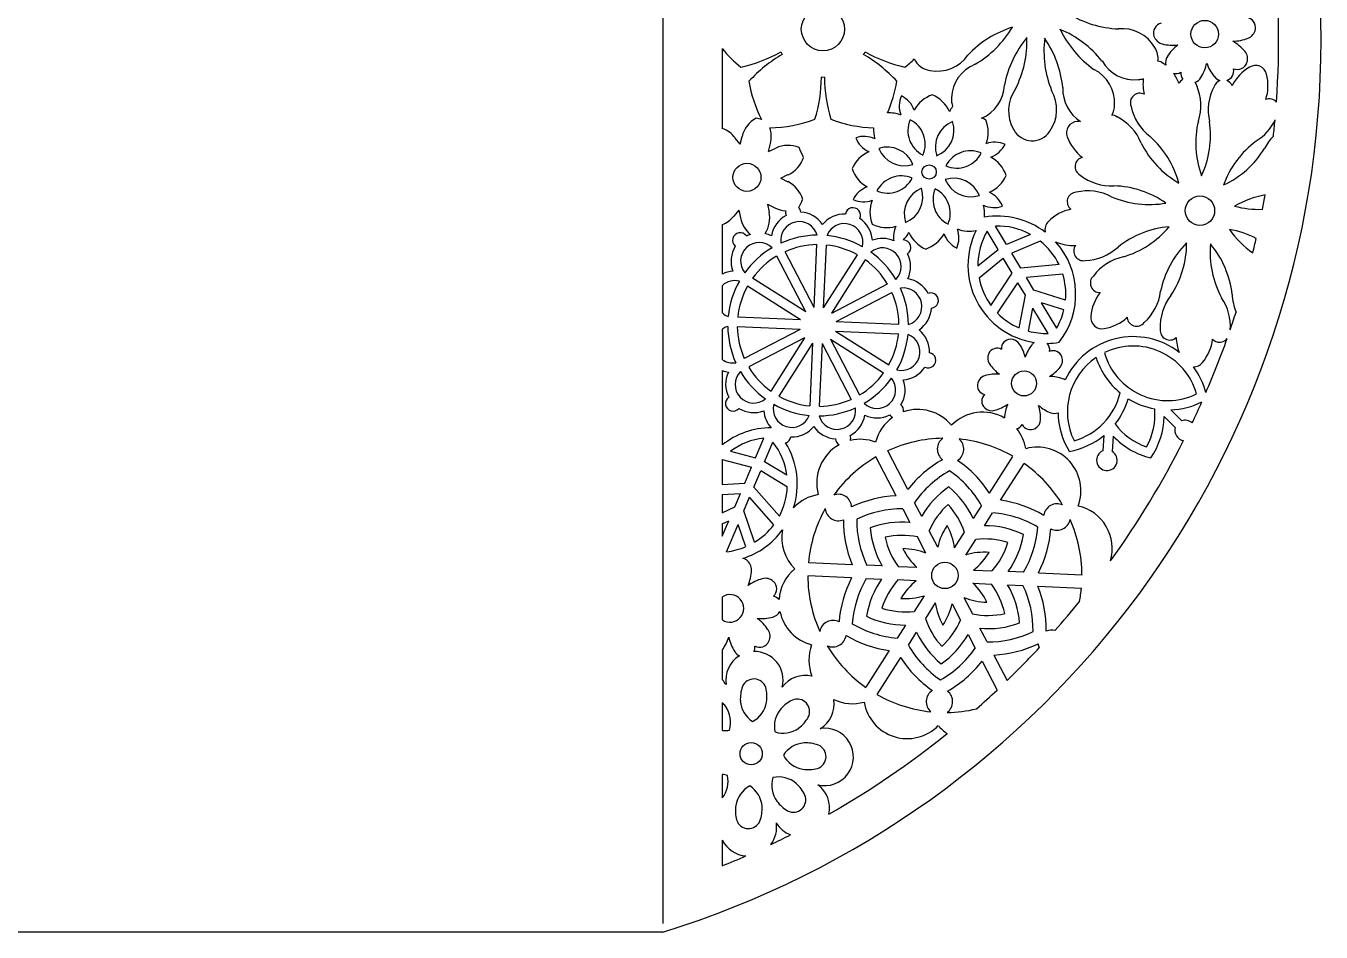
# Model space of a CAD drawing. Extents: x 597 to 902, y 1036 to 1246.
# Drawn here: x 749.2 to 901.7, y 1036.4 to 1143 of the extents above; entities that cross this region are included whole.
import ezdxf

# ---------------------------------------------------------------- set-up
doc = ezdxf.new("R2010")
doc.units = 0
doc.layers.get('0').update_dxf_attribs({"linetype": 'CONTINUOUS'})

msp = doc.modelspace()

# ---------------------------------------------------------------- linework, layer by layer
for p, q in [((824.22, 1245.37), (824.22, 1037.37)), ((831.22, 1140.35), (831.22, 1130.96)), ((833.31, 1129.1), (832.74, 1129.83)), ((833.31, 1129.1), (833.55, 1130)), ((836.67, 1128.26), (836.89, 1129.17)), ((836.67, 1128.26), (837.52, 1128.64)), ((838.11, 1125.12), (838.95, 1125.52)), ((838.11, 1125.12), (838.94, 1124.69)), ((833.16, 1121.33), (832.56, 1120.62)), ((833.16, 1121.33), (833.36, 1120.42)), ((836.55, 1122.03), (836.73, 1121.12)), ((836.55, 1122.03), (837.39, 1121.62)), ((831.22, 1119.64), (831.22, 1113.82)), ((864.68, 1117.3), (863.39, 1119.47)), ((863.68, 1116.7), (862.39, 1118.87)), ((867.5, 1118.48), (864.68, 1117.3)), ((842.03, 1109.88), (838.61, 1116.45)), ((842.03, 1109.88), (842.36, 1117.28)), ((843.15, 1109.83), (843.48, 1117.23)), ((861.31, 1114.78), (863.68, 1116.7)), ((868.66, 1117.7), (865.29, 1116.29)), ((841.04, 1109.36), (837.62, 1115.94)), ((843.15, 1109.83), (847.14, 1116.08)), ((844.1, 1109.23), (848.08, 1115.48)), ((861.45, 1113.38), (864.29, 1115.69)), ((865.35, 1113.91), (864.29, 1115.69)), ((866.35, 1114.51), (865.29, 1116.29)), ((870.87, 1114.93), (866.35, 1114.51)), ((841.04, 1109.36), (834.79, 1113.34)), ((862.85, 1110.13), (865.35, 1113.91)), ((871.31, 1113.8), (867.02, 1113.4)), ((867.9, 1111.92), (867.02, 1113.4)), ((831.22, 1112.48), (831.22, 1109.23)), ((840.44, 1108.42), (834.18, 1112.4)), ((844.1, 1109.23), (850.67, 1112.65)), ((863.63, 1109.21), (866.02, 1112.8)), ((866.9, 1111.32), (866.02, 1112.8)), ((871.63, 1110.75), (867.9, 1111.92)), ((844.61, 1108.23), (851.19, 1111.65)), ((866.17, 1107.48), (866.9, 1111.32)), ((870.59, 1107.44), (868.8, 1110.42)), ((871.44, 1109.59), (868.8, 1110.42)), ((840.44, 1108.42), (833.03, 1108.74)), ((867.28, 1107.1), (867.8, 1109.82)), ((869.58, 1106.84), (867.8, 1109.82)), ((831.22, 1107.35), (831.22, 1103.73)), ((840.39, 1107.3), (832.98, 1107.62)), ((840.39, 1107.3), (833.81, 1103.87)), ((844.61, 1108.23), (852.02, 1107.91)), ((840.9, 1106.3), (834.33, 1102.88)), ((840.9, 1106.3), (836.92, 1100.05)), ((841.85, 1105.7), (837.86, 1099.45)), ((841.85, 1105.7), (841.52, 1098.29)), ((842.97, 1105.65), (842.64, 1098.25)), ((842.97, 1105.65), (846.39, 1099.07)), ((843.96, 1106.17), (850.21, 1102.18)), ((843.96, 1106.17), (847.38, 1099.59)), ((844.56, 1107.11), (851.97, 1106.79)), ((844.56, 1107.11), (850.81, 1103.13)), ((831.22, 1102.47), (831.22, 1093.7)), ((883.26, 1097.04), (884.55, 1095.77)), ((884.03, 1097.83), (885.33, 1096.56)), ((835.13, 1092.18), (836.11, 1094.5)), ((836.2, 1091.72), (837.18, 1094.05)), ((876.14, 1094.82), (876.02, 1093.01)), ((877.24, 1094.75), (877.12, 1092.94)), ((831.22, 1092), (831.22, 1089.06)), ((831.22, 1092), (834.67, 1091.09)), ((832.17, 1092.96), (835.13, 1092.18)), ((851.68, 1087.73), (849.3, 1092.29)), ((853.06, 1088.45), (850.69, 1093.01)), ((862.67, 1088.02), (865.44, 1092.36)), ((833.86, 1089.19), (834.67, 1091.09)), ((834.94, 1088.73), (835.74, 1090.64)), ((838.88, 1088.75), (835.74, 1090.64)), ((838.82, 1090.15), (836.2, 1091.72)), ((863.99, 1087.19), (866.75, 1091.52)), ((831.22, 1089.06), (833.86, 1089.19)), ((831.22, 1087.89), (833.36, 1087.99)), ((831.22, 1087.89), (831.22, 1085.71)), ((832.68, 1086.41), (833.36, 1087.99)), ((833.76, 1085.95), (834.43, 1087.54)), ((837.29, 1084.31), (834.43, 1087.54)), ((837.94, 1085.33), (834.94, 1088.73)), ((831.22, 1085.71), (832.68, 1086.41)), ((835.02, 1082.25), (833.76, 1085.95)), ((852.48, 1086.18), (853.31, 1084.58)), ((854.7, 1085.3), (853.86, 1086.9)), ((861.74, 1086.56), (860.77, 1085.04)), ((831.22, 1082.95), (832, 1084.79)), ((831.22, 1084.42), (832, 1084.79)), ((831.22, 1084.42), (831.22, 1082.95)), ((831.72, 1081.13), (833.08, 1084.33)), ((833.97, 1081.71), (833.08, 1084.33)), ((862.08, 1084.2), (863.05, 1085.72)), ((855.2, 1080.96), (854.2, 1082.88)), ((856.58, 1081.68), (855.58, 1083.6)), ((858.57, 1081.59), (859.74, 1083.42)), ((859.89, 1080.75), (861.05, 1082.58)), ((846.5, 1079.61), (841.37, 1079.84)), ((846.43, 1078.05), (841.3, 1078.28)), ((850.04, 1079.46), (848.24, 1079.54)), ((854.13, 1079.28), (851.96, 1079.37)), ((860.81, 1078.98), (862.97, 1078.89)), ((866.69, 1078.73), (864.89, 1078.8)), ((868.43, 1078.65), (873.57, 1078.42)), ((848.17, 1077.98), (849.98, 1077.9)), ((854.06, 1077.72), (851.89, 1077.81)), ((860.74, 1077.42), (862.9, 1077.33)), ((864.82, 1077.25), (866.62, 1077.17)), ((868.36, 1077.09), (873.5, 1076.86)), ((831.22, 1075.83), (831.22, 1073.12)), ((854.98, 1075.95), (853.81, 1074.12)), ((859.67, 1075.74), (860.67, 1073.82)), ((856.29, 1075.11), (855.13, 1073.28)), ((858.28, 1075.02), (859.28, 1073.1)), ((852.78, 1072.5), (851.81, 1070.98)), ((862.39, 1070.52), (861.55, 1072.12)), ((853.13, 1070.14), (854.1, 1071.67)), ((860.17, 1071.4), (861, 1069.8)), ((831.22, 1069.59), (831.22, 1066.07)), ((850.88, 1069.52), (848.11, 1065.18)), ((852.19, 1068.68), (849.43, 1064.34)), ((861.81, 1068.26), (863.57, 1064.86)), ((863.19, 1068.98), (864.75, 1065.98)), ((831.22, 1063.38), (831.22, 1060.09)), ((831.22, 1054.92), (831.22, 1052.18)), ((831.22, 1047.19), (831.22, 1044.16)), ((824.22, 1036.37), (674.22, 1036.37))]:
    msp.add_line(p, q)
for centre, radius in [((843.07, 1142.64), 2.55), ((888.02, 1142.06), 1.62), ((834.12, 1125.2), 1.65), ((855.57, 1125.83), 0.844), ((887.46, 1121.28), 1.73), ((866.75, 1100.94), 1.47), ((857.43, 1078.35), 1.56), ((834.62, 1057.36), 1.31)]:
    msp.add_circle(centre, radius)
for centre, radius, start, end in [((791.84, 1141.37), 109.88, 287.1383, 72.8617), ((791.84, 1141.37), 104.88, 356.0052, 6.3823), ((878.41, 1155.01), 12.35, 238.3933, 267.4082), ((892.82, 1142.85), 1.18, 349.4522, 84.0606), ((869.09, 1131.09), 12.35, 107.4842, 136.4991), ((854.75, 1149.18), 12.35, 300.2921, 329.307), ((866.25, 1131.21), 12.35, 38.4739, 67.4888), ((882.12, 1147.98), 12.35, 205.6661, 234.681), ((878.31, 1138.29), 4.41, 29.8757, 96.034), ((883.16, 1142.2), 1.18, 103.608, 198.2165), ((892.65, 1142.85), 1.35, 290.8923, 350.6952), ((876.58, 1133.76), 12.35, 140.2115, 169.2264), ((854.74, 1141.23), 12.35, 333.0194, 2.0343), ((881.44, 1140.05), 12.35, 172.9388, 201.9537), ((859.02, 1134.53), 12.35, 5.7467, 34.7616), ((883.33, 1142.23), 1.35, 196.9734, 256.7764), ((884.27, 1145.87), 5.12, 255.825, 276.5722), ((887.95, 1136.71), 5.12, 127.0964, 147.8436), ((891.23, 1146.34), 5.12, 271.0964, 291.8436), ((888.81, 1136.76), 5.12, 39.825, 60.5722), ((843.07, 1150.01), 15.29, 219.2063, 230.8142), ((829.35, 1155.64), 17.95, 283.0599, 299.1827), ((847.47, 1124.26), 17.95, 120.8094, 136.9322), ((843.07, 1142.64), 5.63, 208.2242, 211.7679), ((843.07, 1142.64), 5.63, 328.2242, 331.7679), ((838.66, 1124.26), 17.95, 43.0599, 59.1827), ((856.78, 1155.64), 17.95, 240.8094, 256.9322), ((856.51, 1142.11), 4.41, 258.9666, 325.1249), ((880.08, 1139.15), 2.45, 353.4202, 32.7963), ((884.75, 1138.69), 1.35, 146.8923, 192.7313), ((891.72, 1139.16), 1.35, 340.9734, 40.7764), ((843.07, 1150.01), 15.29, 309.1779, 314.6564), ((856.01, 1140.21), 2.45, 206.0323, 261.8872), ((862.61, 1134.41), 4.41, 111.6663, 177.8246), ((873, 1133.96), 4.41, 357.1485, 63.3067), ((879.75, 1141.09), 4.41, 209.8482, 276.0064), ((882.33, 1137.57), 1.31, 52.6881, 82.1293), ((880.2, 1134.38), 5.15, 51.1836, 55.3857), ((883.23, 1139.67), 5.12, 327.825, 348.5722), ((893.09, 1140.33), 5.12, 199.0964, 219.8436), ((890.26, 1137.74), 1.18, 287.3898, 12.0606), ((895.85, 1133.69), 5.15, 119.5873, 153.481), ((891.87, 1139.08), 1.18, 247.608, 342.2165), ((894.01, 1137.06), 1.31, 12.6881, 122.285), ((849.45, 1138.95), 15.29, 189.1779, 206.9669), ((824.95, 1137.26), 17.95, 343.0599, 359.1827), ((843.07, 1142.64), 5.63, 268.2242, 271.7679), ((861.18, 1137.26), 17.95, 180.8094, 196.9322), ((836.68, 1138.95), 15.29, 336.2231, 350.8142), ((880.08, 1139.15), 2.45, 273.0859, 287.0788), ((885.9, 1136.18), 5.15, 172.9086, 193.481), ((884.61, 1138.59), 1.18, 257.1096, 300.0606), ((880.2, 1134.38), 5.15, 21.4921, 36.413), ((885.98, 1135.75), 1.12, 118.1251, 152.4549), ((886.38, 1137.48), 1.18, 175.608, 218.5953), ((886.41, 1137.65), 1.35, 291.4824, 328.7764), ((885.98, 1135.75), 1.12, 12.657, 34.6201), ((890.21, 1135.56), 1.12, 111.0453, 162.316), ((890.21, 1137.9), 1.35, 218.8923, 252.4835), ((890.21, 1135.56), 1.12, 22.5182, 68.5158), ((890.32, 1135.98), 5.15, 341.4921, 15.3857), ((855.07, 1133.57), 3.02, 156.2287, 199.925), ((850.97, 1132.08), 3.02, 20.048, 63.7444), ((857.2, 1131.22), 3.89, 108.589, 150.7686), ((854.41, 1131.34), 3.89, 24.2045, 66.384), ((860.04, 1136.23), 4.41, 292.8868, 357.8522), ((869.33, 1133.05), 4.41, 144.3936, 210.5519), ((866.18, 1133.19), 4.41, 324.4212, 30.5795), ((875.72, 1135.54), 4.41, 177.1209, 238.324), ((880.38, 1133.98), 1.12, 62.5182, 202.316), ((881.63, 1133.65), 5.93, 342.042, 23.2717), ((894.36, 1133.09), 5.93, 151.7014, 192.9311), ((860.69, 1131.65), 3.02, 141.1183, 154.925), ((860.65, 1134.36), 2.45, 174.9041, 199.4534), ((874.95, 1133.74), 2.45, 330.5006, 0.069), ((885.15, 1134.76), 5.93, 191.7014, 232.9311), ((895.63, 1133.32), 1.12, 41.7936, 112.4549), ((836.87, 1129.18), 3.42, 119.0912, 166.0522), ((830.85, 1112.04), 20.59, 76.0116, 77.7836), ((836.68, 1146.33), 15.29, 270.5326, 290.8142), ((849.45, 1146.32), 15.29, 249.1779, 268.4394), ((850.85, 1128.9), 3.89, 69.2045, 92.6252), ((856.31, 1130.7), 3.24, 156.8695, 243.1036), ((851.87, 1129.09), 3.24, 336.8695, 63.1036), ((859.54, 1128.75), 3.24, 111.8695, 198.1036), ((855.25, 1130.75), 3.24, 291.8695, 18.1036), ((860.53, 1128.48), 3.89, 63.589, 71.7029), ((858.64, 1130.55), 3.89, 339.2045, 21.384), ((873.05, 1130.46), 1.31, 92.6881, 202.285), ((873.48, 1126.65), 5.15, 90.7948, 95.3857), ((877.03, 1131.41), 1.12, 52.657, 87.254), ((875.04, 1127.01), 5.93, 22.042, 63.2717), ((898.13, 1129.22), 11.17, 166.5204, 200.1231), ((877.53, 1130.13), 11.17, 334.85, 8.4527), ((890.95, 1134.51), 5.93, 302.042, 334.4506), ((791.84, 1141.37), 104.88, 353.8035, 354.8483), ((830.02, 1127.76), 3.42, 37.4078, 69.4772), ((833.57, 1130), 3.42, 345.9792, 17.6923), ((852.92, 1130.8), 3.89, 176.3761, 195.7686), ((867.71, 1131.95), 2.45, 207.6313, 327.3417), ((874.16, 1121.67), 11.17, 14.85, 48.4527), ((900.34, 1125.9), 5.93, 135.566, 152.9311), ((838.95, 1125.54), 3.42, 67.6626, 114.6236), ((821.8, 1119.56), 20.59, 22.8192, 26.3551), ((847.9, 1127), 3.02, 65.048, 108.7444), ((849.74, 1130.96), 3.02, 201.2287, 244.925), ((850.65, 1125.52), 3.24, 21.8695, 108.1036), ((852.65, 1129.8), 3.24, 201.8695, 288.1036), ((863.3, 1126.32), 3.02, 66.2287, 109.925), ((861.81, 1130.43), 3.02, 290.048, 333.7444), ((876.69, 1131.69), 5.15, 199.5873, 233.481), ((890.53, 1134.22), 11.17, 206.5204, 240.1231), ((900.74, 1120.5), 11.17, 126.5204, 160.1231), ((885.54, 1134.44), 11.17, 294.85, 328.4527), ((837.54, 1128.62), 3.42, 294.5507, 341.5116), ((850.06, 1124.67), 3.89, 114.2045, 156.384), ((860.44, 1125.09), 3.24, 66.8695, 153.1036), ((858.82, 1129.53), 3.24, 246.8695, 333.1036), ((860.95, 1124.19), 3.89, 18.589, 60.7686), ((873.87, 1126.46), 1.12, 102.5182, 242.316), ((850.18, 1127.47), 3.89, 198.589, 240.7686), ((877.02, 1130.12), 5.93, 231.7014, 272.9311), ((837.4, 1121.64), 3.42, 16.2341, 63.195), ((849.32, 1121.24), 3.02, 110.048, 153.7444), ((852.31, 1122.13), 3.24, 66.8695, 153.1036), ((850.69, 1126.58), 3.24, 246.8695, 333.1036), ((858.48, 1121.86), 3.24, 21.8695, 108.1036), ((860.48, 1126.15), 3.24, 201.8695, 288.1036), ((861.07, 1126.99), 3.89, 294.2045, 336.384), ((877.02, 1113.03), 11.17, 54.85, 88.4527), ((822.03, 1131.32), 20.59, 332.004, 334.9265), ((847.83, 1125.34), 3.02, 246.2287, 289.925), ((852.49, 1121.12), 3.89, 159.2045, 201.384), ((855.88, 1120.91), 3.24, 111.8695, 198.1036), ((851.59, 1122.91), 3.24, 291.8695, 18.1036), ((859.27, 1122.58), 3.24, 156.8695, 243.1036), ((854.82, 1120.96), 3.24, 336.8695, 63.1036), ((861.39, 1120.71), 3.02, 21.2287, 64.925), ((872.95, 1122.33), 1.12, 92.657, 232.4549), ((874.26, 1117.68), 5.93, 62.042, 103.2717), ((881.49, 1133.17), 11.17, 246.5204, 280.1231), ((897.14, 1112.15), 11.17, 100.3924, 120.1231), ((791.84, 1141.37), 104.88, 349.0404, 349.9895), ((833.38, 1120.42), 3.42, 327.4589, 11.7664), ((838.93, 1124.67), 3.42, 243.1221, 266.0172), ((839.56, 1121.03), 0.896, 165.4132, 200.2562), ((839.56, 1121.03), 0.896, 4.7169, 43.7132), ((840.28, 1117.8), 3.31, 34.0983, 86.9472), ((845.59, 1117.57), 3.31, 88.0258, 140.8748), ((846.59, 1120.73), 0.896, 334.7169, 170.2562), ((858.21, 1120.87), 3.89, 354.6788, 15.7686), ((863.23, 1124.66), 3.02, 245.048, 288.7444), ((873.3, 1116.4), 5.15, 101.4921, 135.3857), ((894.45, 1132.6), 11.17, 254.85, 271.8239), ((829.93, 1122.8), 3.42, 292.2783, 320.3379), ((836.71, 1121.11), 3.42, 191.6935, 230.0862), ((840.28, 1117.8), 3.31, 118.0258, 170.8748), ((840.28, 1117.8), 2.19, 16.0092, 188.9639), ((845.59, 1117.57), 2.19, 346.0092, 158.9639), ((845.59, 1117.57), 3.31, 4.0983, 56.9472), ((850.6, 1123.18), 3.89, 243.589, 285.7686), ((854.4, 1118.17), 3.02, 155.048, 188.0418), ((863.64, 1111.45), 9.19, 52.3887, 99.741), ((863.64, 1111.45), 8.02, 61.245, 91.8068), ((870.52, 1119.05), 1.31, 132.6881, 194.1956), ((884.77, 1108.25), 11.17, 94.85, 128.4527), ((875.25, 1126.55), 11.17, 286.5204, 320.1231), ((833.32, 1117.79), 0.896, 34.7169, 230.2562), ((835.56, 1115.34), 3.31, 108.3282, 116.9472), ((835.56, 1115.34), 3.31, 64.0983, 77.7211), ((842.5, 1107.76), 10.64, 90.6103, 114.3627), ((842.5, 1107.76), 10.64, 60.6103, 84.3627), ((850.08, 1114.71), 3.31, 66.4072, 110.8748), ((850.44, 1120.01), 3.02, 314.0659, 334.925), ((852.52, 1116.94), 0.896, 304.7169, 88.6911), ((856.73, 1120.32), 3.89, 204.2045, 246.384), ((853.93, 1120.45), 3.89, 288.589, 330.7686), ((860.16, 1119.58), 3.02, 200.048, 243.7444), ((856.06, 1118.09), 3.02, 336.2287, 19.925), ((860.28, 1122.76), 3.89, 249.2045, 282.3406), ((869.33, 1114.85), 9.19, 153.4663, 261.3344), ((869.33, 1114.85), 8.02, 149.9757, 180.5376), ((900.09, 1125.45), 11.17, 214.85, 234.9838), ((889.01, 1108.06), 11.17, 62.9555, 80.1231), ((791.84, 1141.37), 104.88, 346.1735, 347.1336), ((835.56, 1115.34), 3.31, 148.0258, 200.8748), ((835.56, 1115.34), 2.19, 46.0092, 218.9639), ((842.5, 1107.76), 10.64, 120.6103, 144.3627), ((842.5, 1107.76), 9.52, 90.8588, 114.1142), ((842.5, 1107.76), 9.52, 60.8588, 84.1142), ((850.08, 1114.71), 2.19, 316.0092, 128.9639), ((842.5, 1107.76), 10.64, 30.6103, 54.3627), ((863.64, 1111.45), 8.02, 25.7243, 51.2295), ((872.52, 1122.33), 5.15, 246.4437, 273.481), ((863.64, 1111.45), 9.19, 322.0416, 42.0954), ((873.72, 1116.51), 1.12, 142.5182, 282.316), ((873.78, 1121.34), 5.93, 271.7014, 312.9311), ((893.77, 1109.56), 11.17, 134.85, 168.4527), ((874.72, 1117.46), 11.17, 326.5204, 0.1231), ((899.82, 1116.36), 11.17, 174.85, 208.4527), ((880.15, 1110.16), 11.17, 6.5204, 40.1231), ((842.5, 1107.76), 9.52, 120.8588, 144.1142), ((842.5, 1107.76), 9.52, 30.8588, 54.1142), ((850.08, 1114.71), 3.31, 334.0983, 26.9472), ((879.66, 1110.04), 5.93, 102.042, 143.2717), ((832.7, 1110.86), 3.31, 94.0983, 116.4631), ((852.53, 1109.99), 3.31, 28.0258, 80.8748), ((869.33, 1114.85), 8.02, 190.5531, 216.0583), ((863.64, 1111.45), 8.02, 355.0121, 17.0373), ((875.67, 1112.76), 1.12, 132.657, 272.4549), ((832.7, 1110.86), 2.19, 76.0092, 132.3083), ((842.5, 1107.76), 10.64, 150.6103, 174.3627), ((842.5, 1107.76), 9.52, 150.8588, 174.1142), ((852.53, 1109.99), 2.19, 286.0092, 98.9639), ((842.5, 1107.76), 10.64, 0.6103, 24.3627), ((876.94, 1112.53), 5.93, 311.7014, 352.9311), ((842.5, 1107.76), 9.52, 0.8588, 24.1142), ((855.77, 1110.7), 0.896, 274.7169, 110.2562), ((879.74, 1108.43), 5.15, 141.4921, 175.3857), ((888.71, 1107.65), 5.93, 142.042, 183.2717), ((885.11, 1107.69), 5.93, 355.6386, 34.3092), ((897.18, 1111.64), 5.93, 182.042, 202.7995), ((832.7, 1110.86), 2.19, 227.6917, 248.9639), ((852.53, 1109.99), 3.31, 304.0983, 356.9472), ((869.33, 1114.85), 8.02, 224.7453, 246.7705), ((863.64, 1111.45), 8.02, 329.9757, 346.5789), ((875.92, 1108.68), 1.31, 172.6881, 282.285), ((875.34, 1112.47), 5.15, 279.5873, 313.481), ((880, 1108.79), 1.12, 182.5182, 322.316), ((791.84, 1141.37), 104.88, 341.012, 342.2212), ((832.47, 1105.54), 2.19, 106.0092, 124.5256), ((842.5, 1107.76), 10.64, 180.6103, 204.3627), ((842.5, 1107.76), 9.52, 180.8588, 204.1142), ((852.3, 1104.67), 3.31, 358.0258, 50.8748), ((883.9, 1107.17), 1.12, 172.657, 312.4549), ((842.5, 1107.76), 9.52, 330.8588, 354.1142), ((842.5, 1107.76), 10.64, 330.6103, 354.3627), ((852.3, 1104.67), 2.19, 256.0092, 68.9639), ((865.16, 1105.07), 1.08, 91.1044, 185.7128), ((865.19, 1104.91), 1.23, 32.5445, 92.3474), ((869.33, 1114.85), 8.02, 255.2036, 271.8068), ((868.65, 1104.76), 1.23, 124.8552, 142.4286), ((869.33, 1114.85), 9.19, 270.801, 279.741), ((868.69, 1104.91), 1.08, 349.2603, 44.5804), ((879.6, 1097.6), 8.85, 52.3083, 154.7754), ((889.81, 1106.48), 5.15, 181.4921, 201.404), ((883.83, 1106.74), 5.15, 319.5873, 353.481), ((791.84, 1141.37), 104.88, 336.6852, 340.4256), ((889.77, 1106.91), 1.12, 222.5182, 322.4925), ((855.46, 1103.67), 0.896, 244.7169, 80.2562), ((863.7, 1103.93), 1.23, 154.6257, 214.4286), ((863.57, 1104.01), 1.08, 61.2603, 155.8687), ((862.35, 1103.01), 4.65, 12.7487, 33.4958), ((871.32, 1102.61), 4.65, 141.4773, 162.2244), ((870.18, 1103.72), 1.08, 19.1044, 113.7128), ((879.6, 1097.6), 7.75, 15.7635, 115.949), ((883.67, 1106.67), 7.75, 195.7635, 295.949), ((832.47, 1105.54), 2.19, 235.4744, 278.9639), ((842.5, 1107.76), 9.52, 210.8588, 234.1142), ((852.3, 1104.67), 3.31, 274.0983, 326.9472), ((866.57, 1105.8), 4.65, 213.4773, 234.2244), ((867.36, 1105.76), 4.65, 300.7487, 321.4958), ((870.05, 1103.65), 1.23, 320.5445, 20.3474), ((879.6, 1097.6), 7.75, 124.3195, 205.949), ((883.67, 1106.67), 8.85, 197.5814, 230.6447), ((886.71, 1104.21), 1.31, 269.0369, 322.285), ((879.6, 1097.6), 8.85, 14.8061, 36.7666), ((832.47, 1105.54), 3.31, 247.9622, 260.8748), ((834.92, 1100.82), 3.31, 154.0983, 206.9472), ((834.92, 1100.82), 2.19, 136.0092, 308.9639), ((842.5, 1107.76), 10.64, 210.6103, 234.3627), ((842.5, 1107.76), 9.52, 300.8588, 324.1142), ((842.5, 1107.76), 10.64, 300.6103, 324.3627), ((849.44, 1100.19), 2.19, 226.0092, 38.9639), ((849.44, 1100.19), 3.31, 328.0258, 20.8748), ((862.49, 1100.68), 1.23, 104.5445, 164.3474), ((863.42, 1097.39), 4.65, 84.7487, 105.4958), ((869.75, 1097.11), 4.65, 69.4773, 90.2244), ((870.97, 1100.31), 1.23, 59.3478, 70.4286), ((862.33, 1100.7), 1.08, 163.1044, 257.7128), ((862.84, 1098.87), 1.08, 133.2603, 227.8687), ((870.53, 1101.66), 7.75, 285.7634, 346.2919), ((832.48, 1098.58), 0.896, 124.7169, 320.2562), ((834.92, 1100.82), 3.31, 238.0258, 290.8748), ((839.41, 1097.96), 2.19, 166.0092, 338.9639), ((842.5, 1107.76), 10.64, 240.6103, 264.3627), ((842.5, 1107.76), 9.52, 240.8588, 264.1142), ((842.5, 1107.76), 10.64, 270.6103, 294.3627), ((844.72, 1097.73), 2.19, 196.0092, 8.9639), ((842.5, 1107.76), 9.52, 270.8588, 294.1142), ((851.68, 1097.74), 0.896, 351.9833, 50.2562), ((862.96, 1098.96), 1.23, 226.6257, 286.4286), ((862.07, 1102.27), 4.65, 285.4773, 306.2244), ((869.09, 1096.68), 4.65, 156.7487, 177.4958), ((864.04, 1096.9), 4.65, 357.4773, 18.2244), ((871.53, 1101.85), 4.65, 228.7487, 249.4958), ((870.53, 1101.66), 8.85, 321.73, 343.4633), ((883.67, 1106.67), 8.85, 238.2492, 259.9825), ((883.67, 1106.67), 8.85, 272.34, 297.0137), ((791.84, 1141.37), 104.88, 334.5432, 336.0459), ((839.41, 1097.96), 3.31, 184.0983, 222.6856), ((844.72, 1097.73), 3.31, 298.0258, 350.8748), ((849.44, 1100.19), 3.31, 244.0983, 296.9472), ((854.24, 1092.75), 5.14, 125.3896, 165.4227), ((851.68, 1097.74), 0.896, 214.7169, 242.4321), ((854.24, 1092.75), 5.14, 39.5504, 109.0257), ((861.87, 1092.42), 5.14, 59.9782, 135.4227), ((865.67, 1096.81), 1.23, 176.5445, 176.8653), ((867.46, 1096.73), 1.23, 298.6257, 358.4286), ((870.35, 1098.64), 1.23, 248.5445, 289.4453), ((879.6, 1097.6), 8.85, 180.7739, 211.6766), ((874.41, 1097.26), 7.75, 330.7634, 5.1854), ((874.41, 1097.26), 8.85, 325.0358, 358.6295), ((885.71, 1095.41), 1.21, 46.67, 108.4429), ((836.97, 1086.53), 9.19, 89.991, 128.7181), ((839.41, 1097.96), 3.31, 268.0258, 320.8748), ((844.72, 1097.73), 3.31, 214.0983, 266.9472), ((865.61, 1096.66), 1.08, 285.3873, 329.7128), ((861.87, 1092.42), 5.14, 9.5504, 38.5664), ((867.51, 1096.58), 1.08, 205.2603, 299.8687), ((883.7, 1100.8), 7.75, 216.527, 250.949), ((885.71, 1095.41), 1.21, 162.5266, 261.154), ((836.97, 1086.53), 8.02, 96.161, 126.7228), ((830.86, 1089.11), 8.02, 7.4303, 37.9921), ((838.41, 1094.8), 0.896, 287.2302, 350.2562), ((830.86, 1089.11), 9.19, 342.2544, 31.7608), ((847.47, 1089.23), 5.14, 119.0112, 195.4227), ((845.44, 1094.49), 0.896, 184.7169, 238.8397), ((845.44, 1094.49), 0.896, 343.3466, 20.2562), ((847.47, 1089.23), 5.14, 69.5504, 103.1751), ((857.43, 1078.35), 16.14, 90.8751, 114.7157), ((858.09, 1093.21), 1.56, 125.1744, 232.6235), ((858.09, 1093.21), 1.56, 302.3496, 49.7986), ((857.43, 1078.35), 16.14, 60.2574, 84.0979), ((868.31, 1088.31), 5.14, 339.5504, 105.4227), ((870.53, 1101.66), 8.85, 280.0358, 309.3724), ((791.84, 1141.37), 104.88, 324.2354, 333.2808), ((883.7, 1100.8), 8.85, 223.0829, 256.6766), ((857.43, 1078.35), 16.14, 120.2574, 144.0979), ((863.95, 1079.96), 13.81, 119.5722, 142.0753), ((876.5, 1091.9), 1.21, 113.2695, 59.1859), ((863.95, 1079.96), 12.25, 119.2248, 145.4617), ((851.08, 1080.52), 12.25, 29.5113, 55.7483), ((851.08, 1080.52), 13.81, 32.8977, 55.4008), ((857.43, 1078.35), 16.14, 30.8751, 54.7157), ((830.86, 1089.11), 8.02, 331.9095, 357.4147), ((843.36, 1082.79), 5.14, 99.5504, 136.8226), ((844.89, 1086.34), 1.56, 2.3496, 109.7986), ((852.37, 1073.93), 13.81, 92.8977, 115.4008), ((863.95, 1079.96), 10.69, 124.5572, 150.0028), ((851.08, 1080.52), 10.69, 24.9703, 50.4159), ((857.43, 1078.35), 16.14, 150.8751, 174.7157), ((844.89, 1086.34), 1.56, 185.1744, 292.6235), ((852.37, 1073.93), 12.25, 89.5113, 115.7483), ((863.95, 1079.96), 9.13, 132.3798, 156.4908), ((851.08, 1080.52), 9.13, 18.4822, 42.5932), ((862.09, 1073.51), 13.81, 59.5722, 82.0753), ((870.63, 1085.22), 1.56, 65.1744, 172.6235), ((872, 1081.5), 5.14, 343.8658, 77.3426), ((830.86, 1089.11), 8.02, 301.1973, 323.2225), ((859.3, 1084.8), 13.81, 179.5722, 202.0753), ((859.3, 1084.8), 12.25, 179.2248, 205.4617), ((852.37, 1073.93), 10.69, 84.9703, 110.4159), ((862.09, 1073.51), 12.25, 59.2248, 85.4617), ((870.63, 1085.22), 1.56, 242.3496, 349.7986), ((857.43, 1078.35), 16.14, 0.2574, 24.0979), ((830.86, 1089.11), 9.19, 287.5125, 324.1123), ((843.36, 1082.79), 5.14, 169.5441, 225.4227), ((859.3, 1084.8), 10.69, 184.5572, 210.0028), ((852.37, 1073.93), 9.13, 78.4822, 102.5932), ((859.3, 1084.8), 9.13, 192.3798, 216.4908), ((863.95, 1079.96), 7.57, 145.8313, 166.8685), ((851.08, 1080.52), 7.57, 8.1045, 29.1418), ((862.09, 1073.51), 10.69, 64.5572, 90.0028), ((856.14, 1084.94), 10.69, 324.9703, 350.4159), ((856.14, 1084.94), 12.25, 329.5113, 355.7483), ((856.14, 1084.94), 13.81, 332.8977, 355.4008), ((830.86, 1089.11), 8.02, 276.161, 292.7642), ((852.37, 1073.93), 7.57, 68.1045, 89.1418), ((859.3, 1084.8), 7.57, 205.8313, 226.8685), ((862.09, 1073.51), 9.13, 72.3798, 96.4908), ((856.14, 1084.94), 9.13, 318.4822, 342.5932), ((833.38, 1079.19), 1.19, 55.1236, 77.823), ((833.3, 1079.03), 1.36, 356.5637, 56.3666), ((862.09, 1073.51), 7.57, 85.8313, 106.8685), ((856.14, 1084.94), 7.57, 308.1045, 329.1418), ((829.53, 1079.17), 5.13, 336.7678, 357.515), ((843.03, 1075.16), 5.14, 129.5504, 176.2044), ((857.43, 1078.35), 16.14, 180.2574, 204.0979), ((837.28, 1073.01), 5.13, 105.4965, 126.2436), ((836.29, 1076.65), 1.36, 46.6448, 106.4478), ((836.43, 1076.76), 1.19, 313.2794, 47.8879), ((858.73, 1071.76), 13.81, 152.8977, 175.4008), ((858.73, 1071.76), 12.25, 149.5113, 175.7483), ((858.73, 1071.76), 10.69, 144.9703, 170.4159), ((858.73, 1071.76), 9.13, 138.4822, 162.5932), ((858.73, 1071.76), 7.57, 128.1045, 149.1418), ((855.56, 1071.9), 7.57, 25.8313, 46.8685), ((855.56, 1071.9), 9.13, 12.3798, 36.4908), ((855.56, 1071.9), 10.69, 4.5572, 30.0028), ((855.56, 1071.9), 12.25, 359.2248, 25.4617), ((855.56, 1071.9), 13.81, 359.5722, 22.0753), ((857.43, 1078.35), 16.14, 348.99, 354.7157), ((832.12, 1074.47), 1.62, 236.387, 123.613), ((836.99, 1074.74), 1.19, 40.1514, 77.732), ((852.78, 1083.19), 7.57, 265.8313, 286.8685), ((862.49, 1082.77), 7.57, 248.1045, 269.1418), ((791.84, 1141.37), 104.88, 318.4922, 320.9324), ((836.82, 1074.76), 1.36, 284.5637, 330.4256), ((843.03, 1075.16), 5.14, 192.0425, 255.4227), ((852.78, 1083.19), 9.13, 252.3798, 276.4908), ((863.79, 1076.18), 7.57, 188.1045, 209.1418), ((850.91, 1076.74), 7.57, 325.8313, 346.8685), ((862.49, 1082.77), 9.13, 258.4822, 282.5932), ((835.79, 1078.39), 5.13, 264.7678, 285.515), ((832.32, 1069.12), 5.13, 33.4965, 54.2436), ((844.24, 1071.49), 1.56, 62.3496, 169.7986), ((852.78, 1083.19), 12.25, 239.2248, 265.4617), ((852.78, 1083.19), 10.69, 244.5572, 270.0028), ((863.79, 1076.18), 9.13, 198.4822, 222.5932), ((850.91, 1076.74), 9.13, 312.3798, 336.4908), ((862.49, 1082.77), 10.69, 264.9703, 290.4159), ((827.09, 1072.63), 5.13, 323.7147, 342.2436), ((836.98, 1072.2), 5.13, 192.7678, 213.515), ((835.63, 1071.08), 1.19, 241.2794, 335.8879), ((835.48, 1071.18), 1.36, 334.6448, 34.4478), ((844.24, 1071.49), 1.56, 245.1744, 352.6235), ((852.78, 1083.19), 13.81, 239.5722, 262.0753), ((863.79, 1076.18), 10.69, 204.9703, 230.4159), ((850.91, 1076.74), 10.69, 304.5572, 330.0028), ((862.49, 1082.77), 12.25, 269.5113, 295.7483), ((869.97, 1070.36), 1.56, 74.811, 112.6235), ((833.84, 1070.09), 1.36, 212.5637, 243.1666), ((833.87, 1069.92), 1.19, 332.8478, 5.732), ((835, 1066.01), 3.38, 346.2365, 91.1611), ((846.55, 1068.39), 5.14, 159.5504, 201.6043), ((857.43, 1078.35), 16.14, 210.8751, 234.7157), ((863.79, 1076.18), 12.25, 209.5113, 235.7483), ((850.91, 1076.74), 12.25, 299.2248, 325.4617), ((862.49, 1082.77), 13.81, 272.8977, 295.4008), ((791.84, 1141.37), 104.88, 314.0401, 316.9745), ((869.97, 1070.36), 1.56, 182.3496, 200.6558), ((835, 1066.01), 3.38, 121.5882, 188.7365), ((863.79, 1076.18), 13.81, 212.8977, 235.4008), ((850.91, 1076.74), 13.81, 299.5722, 322.0753), ((828.77, 1063.74), 3.38, 31.2365, 43.505), ((834.94, 1064.69), 1.47, 18.0305, 156.9426), ((841, 1063.2), 3.38, 76.8451, 143.7365), ((837.72, 1063.82), 4.38, 160.6759, 183.1359), ((832.09, 1064.07), 4.38, 351.8371, 14.2972), ((856.78, 1063.49), 1.56, 122.3496, 229.7986), ((856.78, 1063.49), 1.56, 305.1744, 52.6235), ((791.84, 1141.37), 104.88, 311.3598, 313.153), ((828.09, 1060.32), 4.38, 36.8371, 44.3924), ((829.03, 1061.09), 3.17, 342.8083, 35.7937), ((836.5, 1063.81), 3.17, 184.1793, 237.1647), ((833.31, 1063.95), 3.17, 297.8083, 350.7937), ((841.38, 1059.73), 4.38, 115.6759, 138.1359), ((840.03, 1062.32), 1.47, 333.0305, 111.9426), ((841, 1063.2), 3.38, 301.2365, 9.2322), ((846.55, 1068.39), 5.14, 244.473, 285.4227), ((852.99, 1064.28), 5.14, 189.5504, 315.4227), ((857.43, 1078.35), 16.14, 240.2574, 264.0979), ((840.52, 1060.59), 3.17, 139.1793, 192.1647), ((837.58, 1063.89), 4.38, 306.8371, 329.2972), ((857.43, 1078.35), 16.14, 270.8751, 283.3022), ((831.39, 1063.25), 3.17, 267.0075, 282.1647), ((838.36, 1062.95), 3.17, 252.8083, 305.7937), ((843.27, 1056.98), 3.38, 256.2365, 98.7365), ((860.62, 1063.95), 5.14, 219.5504, 235.1124), ((841.07, 1055.47), 3.17, 94.1793, 147.1647), ((841.08, 1054.25), 4.38, 70.6759, 93.1359), ((841.96, 1057.03), 1.47, 288.0305, 66.9426), ((791.84, 1141.37), 104.88, 299.6741, 308.8844), ((841.21, 1058.67), 3.17, 207.8083, 260.7937), ((841.33, 1059.88), 4.38, 261.8371, 284.2972), ((830.88, 1051.77), 3.17, 72.8083, 83.8579), ((828.72, 1054.12), 3.17, 322.0895, 12.1647), ((840.21, 1053.62), 3.17, 162.8083, 215.7937), ((837.85, 1051.46), 3.17, 49.1793, 102.1647), ((837, 1050.59), 4.38, 25.6759, 48.1359), ((835.93, 1050.76), 3.17, 117.8083, 170.7937), ((832.74, 1050.9), 3.17, 4.1793, 57.1647), ((839.58, 1051.94), 1.47, 243.0305, 21.9426), ((840.47, 1050.97), 3.38, 347.536, 53.7365), ((837.14, 1050.65), 4.38, 171.8371, 194.2972), ((831.52, 1050.89), 4.38, 340.6759, 3.1359), ((841.15, 1054.4), 4.38, 216.8371, 239.2972), ((834.3, 1050.02), 1.47, 198.0305, 336.9426), ((834.24, 1048.71), 3.38, 323.1273, 8.7365), ((840.47, 1050.97), 3.38, 211.2365, 249.0154), ((791.84, 1141.37), 104.88, 295.4681, 296.8774), ((834.24, 1048.71), 3.38, 206.7056, 266.0455), ((791.84, 1141.37), 104.88, 292.0534, 293.7046)]:
    msp.add_arc(centre, radius, start, end)

doc.saveas('drawing.dxf')
